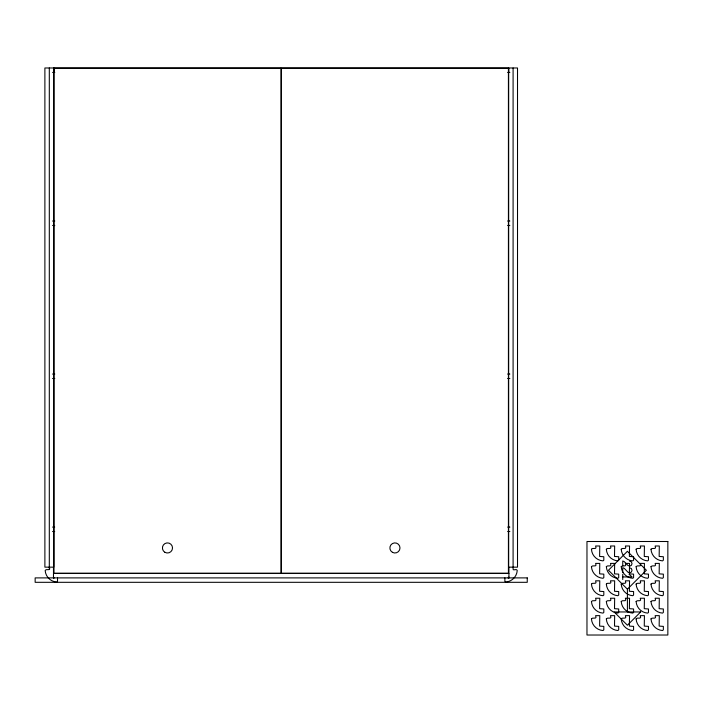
<?xml version="1.0" encoding="UTF-8"?>
<svg xmlns="http://www.w3.org/2000/svg" width="703" height="703" viewBox="0 0 703 703"><rect width="100%" height="100%" fill="white"/><g stroke="black" fill="none" stroke-linecap="round" stroke-linejoin="round"><path stroke-width="1.05" d="M57.523 577.892L57.514 581.355L56.715 582.04A12.382 12.382 0 0 1 45.168 570.493C46.038 568.226 51.284 571.627 49.307 567.154M53.736 527.092L53.736 526.459M53.736 374.058L53.736 373.425M53.736 226.05L53.736 225.443M53.736 220.856L53.736 220.391M53.736 72.409L53.736 67.98L53.736 567.154L44.887 567.154L44.887 67.98L517.513 67.98L517.513 567.154L508.673 567.154L508.673 67.98L508.673 72.409M508.673 527.092L508.673 526.459M508.673 374.058L508.673 373.425M508.673 226.05L508.673 225.443M508.673 220.856L508.673 220.391M53.481 576.996L53.481 577.892L54.377 577.892M508.032 577.892L508.919 577.892L508.919 576.996M627.41 589.202L646.365 570.247L627.41 551.293L608.455 570.247L627.41 589.202L627.41 611.953M52.549 72.409L54.79 72.409M507.61 72.409L509.851 72.409M52.549 221.023L54.79 221.023M507.61 221.023L509.851 221.023M52.549 225.443L54.79 225.443M507.61 225.443L509.851 225.443M52.549 374.058L54.79 374.058M507.61 374.058L509.851 374.058M52.549 378.478L54.79 378.478M507.61 378.478L509.851 378.478M52.549 527.092L54.702 527.092M507.698 527.092L509.86 527.092M52.549 531.512L54.702 531.512M507.698 531.512L509.86 531.512M53.481 573.472L508.919 573.472M622.744 576.943L632.155 576.943L629.062 574.36M629.501 561.143L631.364 561.82L632.032 563.604L631.399 565.326L629.844 566.108L627.981 565.502L624.334 561.706L622.744 560.959L622.744 565.941M629.501 567.839L631.364 568.516L632.032 570.309L631.399 572.022L629.844 572.804L627.981 572.207L624.334 568.402L622.744 567.664L622.744 572.646M622.744 574.36L622.744 579.536M513.093 67.98L513.093 568.789C512.443 571.267 516.942 568.235 517.232 570.493A12.382 12.382 0 0 1 505.685 582.04L504.886 581.355L504.877 577.892M508.919 567.154L508.919 577.892M53.481 567.154L53.481 577.892M49.307 67.98L49.307 568.789M591.469 549.219L591.46 549.324A12.382 12.382 0 0 0 603.007 560.88L603.815 560.194L603.815 556.732L599.615 556.451L599.773 545.994L595.608 545.994C597.48 550.387 592.594 547.18 591.469 549.219M591.469 566.636L591.46 566.741A12.382 12.382 0 0 0 603.007 578.288L603.815 577.611L603.815 574.14L599.615 573.859L599.773 563.402L595.608 563.402C597.471 567.778 592.62 564.623 591.469 566.636M591.469 584.052L591.46 584.149A12.382 12.382 0 0 0 603.007 595.705L603.815 595.019L603.815 591.557L599.615 591.276L599.773 580.819L595.608 580.819C597.48 585.212 592.594 582.005 591.469 584.052M591.469 601.46L591.46 601.566A12.382 12.382 0 0 0 603.007 613.113L603.815 612.436L603.815 608.974L599.615 608.684L599.773 598.227L595.608 598.227C597.471 602.603 592.62 599.448 591.469 601.46M591.469 618.877L591.46 618.983A12.382 12.382 0 0 0 603.007 630.529L603.815 629.844L603.815 626.382L599.615 626.101L599.773 615.643L595.608 615.643C597.48 620.037 592.594 616.83 591.469 618.877M606.346 549.219L606.346 549.324A12.382 12.382 0 0 0 617.893 560.88L618.702 560.194L618.702 556.732L614.501 556.451L614.659 545.994L610.494 545.994C612.357 550.379 607.497 547.189 606.346 549.219M606.346 566.636L606.346 566.741A12.382 12.382 0 0 0 617.893 578.288L618.702 577.611L618.702 574.14L614.501 573.859L614.659 563.402L610.494 563.402C612.348 567.769 607.506 564.641 606.346 566.636M606.346 584.052L606.346 584.149A12.382 12.382 0 0 0 617.893 595.705L618.702 595.019L618.702 591.557L614.501 591.276L614.659 580.819L610.494 580.819C612.357 585.204 607.497 582.014 606.346 584.052M606.346 601.46L606.346 601.566A12.382 12.382 0 0 0 617.893 613.113L618.702 612.436L618.702 608.974L614.501 608.684L614.659 598.227L610.494 598.227C612.348 602.594 607.506 599.466 606.346 601.46M606.346 618.877L606.346 618.983A12.382 12.382 0 0 0 617.893 630.529L618.702 629.844L618.702 626.382L614.501 626.101L614.659 615.643L610.494 615.643C612.357 620.028 607.497 616.847 606.346 618.877M621.232 549.219L621.232 549.324A12.382 12.382 0 0 0 632.779 560.88L633.579 560.194L633.588 556.732L629.378 556.451L629.545 545.994L625.38 545.994C627.252 550.387 622.366 547.18 621.232 549.219M621.232 566.636L621.232 566.741A12.382 12.382 0 0 0 632.779 578.288L633.579 577.611L633.588 574.14L629.378 573.859L629.545 563.402L625.38 563.402C627.234 567.778 622.392 564.623 621.232 566.636M621.232 584.052L621.232 584.149A12.382 12.382 0 0 0 632.779 595.705L633.579 595.019L633.588 591.557L629.378 591.276L629.545 580.819L625.38 580.819C627.252 585.212 622.366 582.005 621.232 584.052M621.232 601.46L621.232 601.566A12.382 12.382 0 0 0 632.779 613.113L633.579 612.436L633.588 608.974L629.378 608.684L629.545 598.227L625.38 598.227C627.234 602.603 622.392 599.448 621.232 601.46M621.232 618.877L621.232 618.983A12.382 12.382 0 0 0 632.779 630.529L633.579 629.844L633.588 626.382L629.378 626.101L629.545 615.643L625.38 615.643C627.252 620.037 622.366 616.83 621.232 618.877M636.118 549.219L636.118 549.324A12.382 12.382 0 0 0 647.665 560.88L648.465 560.194L648.474 556.732L644.264 556.451L644.431 545.994L640.257 545.994C642.138 550.387 637.252 547.18 636.118 549.219M636.118 566.636L636.118 566.741A12.382 12.382 0 0 0 647.665 578.288L648.465 577.611L648.474 574.14L644.264 573.859L644.431 563.402L640.257 563.402C642.12 567.769 637.278 564.641 636.118 566.636M636.118 584.052L636.118 584.149A12.382 12.382 0 0 0 647.665 595.705L648.465 595.019L648.474 591.557L644.264 591.276L644.431 580.819L640.257 580.819C642.138 585.212 637.252 582.005 636.118 584.052M636.118 601.46L636.118 601.566A12.382 12.382 0 0 0 647.665 613.113L648.465 612.436L648.474 608.974L644.264 608.684L644.431 598.227L640.257 598.227C642.12 602.594 637.278 599.466 636.118 601.46M636.118 618.877L636.118 618.983A12.382 12.382 0 0 0 647.665 630.529L648.465 629.844L648.474 626.382L644.264 626.101L644.431 615.643L640.257 615.643C642.138 620.037 637.252 616.83 636.118 618.877M651.004 549.219L651.004 549.324A12.382 12.382 0 0 0 662.551 560.88L663.351 560.194L663.36 556.732L659.15 556.451L659.317 545.994L655.143 545.994C657.015 550.379 652.156 547.189 651.004 549.219M651.004 566.636L651.004 566.741A12.382 12.382 0 0 0 662.551 578.288L663.351 577.611L663.36 574.14L659.15 573.859L659.317 563.402L655.143 563.402C657.006 567.778 652.164 564.623 651.004 566.636M651.004 584.052L651.004 584.149A12.382 12.382 0 0 0 662.551 595.705L663.351 595.019L663.36 591.557L659.15 591.276L659.317 580.819L655.143 580.819C657.015 585.204 652.156 582.014 651.004 584.052M651.004 601.46L651.004 601.566A12.382 12.382 0 0 0 662.551 613.113L663.351 612.436L663.36 608.974L659.15 608.684L659.317 598.227L655.143 598.227C657.006 602.603 652.164 599.448 651.004 601.46M651.004 618.877L651.004 618.983A12.382 12.382 0 0 0 662.551 630.529L663.351 629.844L663.36 626.382L659.15 626.101L659.317 615.643L655.143 615.643C657.015 620.028 652.156 616.847 651.004 618.877M640.679 611.953L627.41 625.222L614.141 611.953L640.679 611.953M280.945 68.235L53.982 68.235L53.982 573.217L280.945 573.217L280.945 68.235M508.418 68.235L281.455 68.235L281.455 573.217L508.418 573.217L508.418 68.235M667.85 541.503L586.97 541.503L586.97 635.02L667.85 635.02L667.85 541.503M527.25 577.892L35.15 577.892L35.15 582.312L527.25 582.312L527.25 577.892M164.941 552.321A5.053 5.053 0 0 0 172.525 547.945A5.053 5.053 0 0 0 164.941 543.568A5.053 5.053 0 0 0 164.941 552.321M392.406 552.321A5.053 5.053 0 0 0 399.989 547.945A5.053 5.053 0 0 0 392.406 543.568A5.053 5.053 0 0 0 392.406 552.321"/></g></svg>
